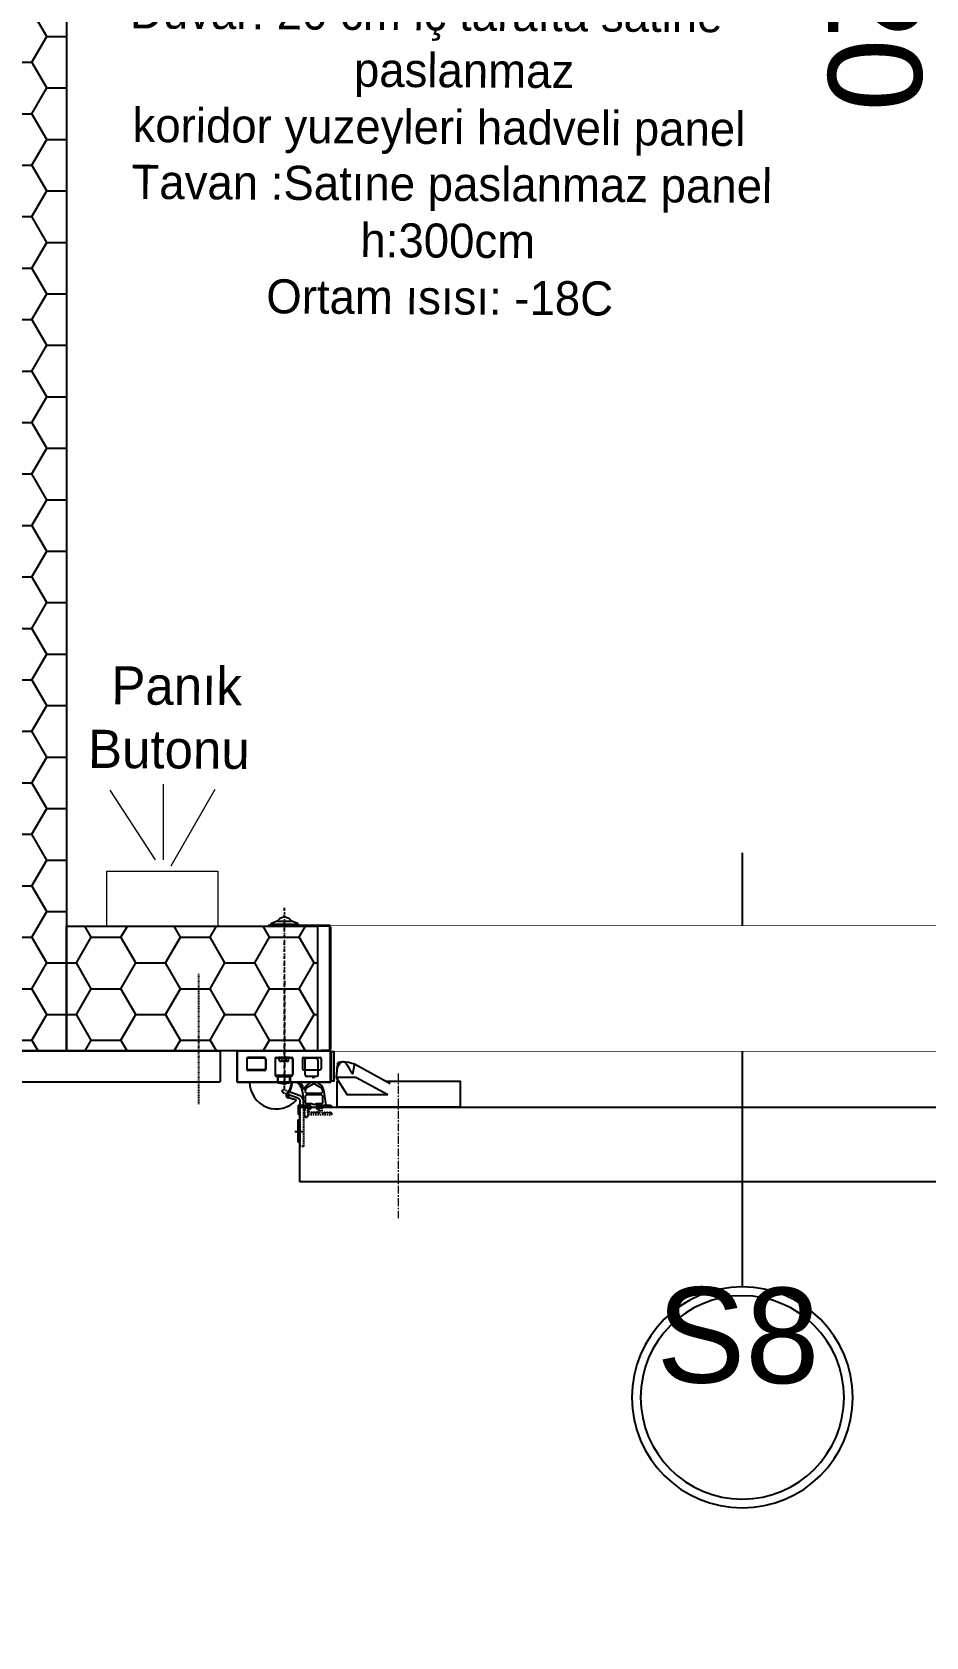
# Model space of a CAD drawing. Header units: millimetres. Extents: x 17474 to 44983, y -1049 to 14585.
# Drawn here: x 21419.3 to 21562.5, y 193.4 to 450.6 of the extents above; entities that cross this region are included whole.
import ezdxf

# ---------------------------------------------------------------- set-up
doc = ezdxf.new("R2010")
doc.units = ezdxf.units.MM
doc.set_wipeout_variables(frame=1)
for name, pattern in [('CENTER', [2, 1.25, -0.25, 0.25, -0.25]), ('STRICHPUNKT', [1, 0.5, -0.25, 0, -0.25]), ('VERDECKT', [0.375, 0.25, -0.125])]:
    doc.linetypes.add(name, pattern=pattern)
doc.layers.add('1', color=1, linetype='CENTER', lineweight=9)
doc.layers.add('INT-ARMATUR', color=57, linetype='Continuous', lineweight=13)
for name, color, linetype in [('20 CM SOĞUK ODA PANEL- PASLANMAZ', 12, 'Continuous'), ('ACHSEN', 12, 'STRICHPUNKT'), ('BEMASSUNG', 9, 'Continuous'), ('DUVARIC', 254, 'Continuous'), ('Kıtc-041 İstif Rafı', 7, 'Continuous'), ('SCHRAFFUR', 8, 'Continuous'), ('SOĞUK ODA KAPI', 42, 'Continuous'), ('TXT-YOO', 7, 'Continuous'), ('UMRISS02', 1, 'Continuous'), ('UMRISS03', 2, 'Continuous'), ('UMRISS05', 3, 'Continuous'), ('VERDECKTE', 13, 'VERDECKT'), ('YAZI-1_OGE', 255, 'Continuous')]:
    doc.layers.add(name, color=color, linetype=linetype)
doc.layers.add('INT-ELE-1', color=7, linetype='Continuous', true_color=0x8f8f8f)
doc.styles.add('MEKAN', font='stylu.ttf', dxfattribs={"height": 13})
doc.styles.add('X_Roads$0$Standard', font='arial.ttf')
pattern_1 = [(0, (-17068.903, -6479.164), (7.14375, 4.12444597), [4.7625, -9.525]), (120, (-17068.903, -6479.164), (-7.14375, 4.124446), [4.7625, -9.525]), (60, (-17068.903, -6479.164), (2e-08, 8.24889196), [-9.525, 4.7625])]

# ---------------------------------------------------------------- blocks, each defined once
blk = doc.blocks.new('KAPI KODU')
at = {"layer": 'YAZI-1_OGE', "color": 3}
blk.add_line((15638.78, 6518.22), (15638.78, 6587.78), dxfattribs=at)
for radius in [17.7, 16.3]:
    blk.add_circle((15638.78, 6605.48), radius, dxfattribs=at)
blk = doc.blocks.new('panık butonu')
at = {"layer": 'INT-ARMATUR'}
for p, q in [((38507.95, 6797.11), (38500.68, 6808.28)), ((38509.25, 6797.11), (38509.25, 6809.26)), ((38510.45, 6796.14), (38517.55, 6808.44))]:
    blk.add_line(p, q, dxfattribs=at)
blk.add_lwpolyline([(38500.19, 6795.3), (38517.93, 6795.3), (38517.93, 6786.49), (38500.19, 6786.49)], close=True, dxfattribs=at)
at = {"layer": 'TXT-YOO', "insert": (38495.12, 6828.18), "char_height": 6.1152, "width": 30.7345, "attachment_point": 1, "rotation": 359.6197, "style": 'MEKAN'}
blk.add_mtext('\\pi5.79826;Panık \\P\\pi2.12288;Butonu \\P\\pi13.84964; \\P\\pi10.81443;   ', dxfattribs=at)
blk = doc.blocks.new('A$C304B054E')
at = {"layer": 'ACHSEN'}
blk.add_line((2775.3, 373.8), (2775.3, 164.8), dxfattribs=at)
at = {"layer": 'UMRISS05'}
for p, q in [((1499, 250), (2810, 250)), ((2810, 250), (2810, 200.5)), ((1500, 200.5), (2810, 200.5))]:
    blk.add_line(p, q, dxfattribs=at)
blk = doc.blocks.new('A$C7A7A3370')
blk.add_line((270.33, 138.61), (270.33, 118.61))
at = {"layer": '1'}
blk.add_line((283.29, 114.99, 5.6), (283.29, 91.81, 5.6), dxfattribs=at)
at = {"layer": 'ACHSEN'}
for p, q in [((265.05, 112.47), (265.05, 141.59)), ((265.05, 129.77), (265.05, 113.16)), ((265.05, 118.92), (265.05, 116.52))]:
    blk.add_line(p, q, dxfattribs=at)
at = {"layer": 'BEMASSUNG'}
blk.add_lwpolyline([(272.59, 118.5), (272.97, 118.5), (272.97, 113.74), (272.59, 113.74)], close=True, dxfattribs=at)
at = {"layer": 'SCHRAFFUR'}
blk.add_line((272.48, 118.61), (257.68, 118.61), dxfattribs=at)
at = {"layer": 'UMRISS02'}
blk.add_line((266.74, 105.71), (268.28, 105.71), dxfattribs=at)
at = {"layer": 'UMRISS03'}
for p, q in [((262.8, 138.93), (267.29, 138.93)), ((262.8, 138.93), (262.8, 138.73)), ((263.9, 139.38), (264.04, 139.56)), ((263.9, 139.38), (266.19, 139.38)), ((266.05, 139.56), (266.19, 139.38)), ((267.3, 138.73), (267.3, 138.93)), ((272.15, 138.73), (262.45, 138.73)), ((262.45, 138.73), (262.45, 138.61)), ((272.18, 138.61), (262.45, 138.61)), ((262.8, 138.73), (267.3, 138.73)), ((272.33, 118.88), (272.33, 138.46)), ((272.45, 138.43), (272.45, 118.91)), ((272.45, 126.78), (272.45, 118.91)), ((257.45, 118.41), (257.45, 113.81)), ((257.45, 113.81), (257.45, 118.41)), ((268.56, 118.61), (257.48, 118.61)), ((257.65, 118.61), (270.96, 118.61)), ((270.95, 118.73), (272.18, 118.73)), ((270.95, 118.73), (270.95, 118.61)), ((270.95, 118.73), (270.96, 118.73)), ((270.95, 118.61), (272.25, 118.61)), ((271.82, 118.61), (272.15, 118.61)), ((272.45, 113.81), (272.45, 118.41)), ((259.03, 117.36), (259.03, 115.76)), ((259.05, 117.28), (259.05, 115.68)), ((261.83, 117.56), (259.23, 117.56)), ((259.25, 117.48), (261.85, 117.48)), ((262.03, 117.36), (262.03, 115.76)), ((262.05, 117.28), (262.05, 115.68)), ((263.55, 117.28), (263.55, 114.78)), ((263.58, 117.37), (263.58, 114.87)), ((263.75, 117.48), (266.15, 117.48)), ((263.78, 117.57), (266.2, 117.57)), ((264.1, 117.43), (264.1, 117.57)), ((265.86, 117.57), (264.1, 117.57)), ((265.86, 117.43), (264.1, 117.43)), ((264.23, 117.05), (264.23, 117.43)), ((264.37, 117.43), (264.37, 117.43)), ((264.61, 116.95), (264.42, 116.95)), ((264.61, 117.05), (264.61, 117.43)), ((265.35, 116.95), (264.61, 116.95)), ((265.35, 117.05), (265.35, 117.43)), ((265.35, 116.95), (265.54, 116.95)), ((265.59, 117.43), (265.59, 117.43)), ((265.72, 117.05), (265.72, 117.43)), ((265.86, 117.43), (265.86, 117.57)), ((266.35, 117.28), (266.35, 114.78)), ((266.4, 117.37), (266.4, 114.87)), ((267.93, 117.36), (267.93, 115.76)), ((268.13, 117.56), (270.73, 117.56)), ((268.13, 117.56), (270.73, 117.56)), ((268.35, 114.78), (268.35, 117.28)), ((268.55, 117.48), (269.95, 117.48)), ((270.45, 114.78), (270.45, 116.98)), ((270.93, 117.36), (270.93, 115.76)), ((273.54, 116.52, 12.55), (273.33, 114.35)), ((276.28, 116.52, 14.13), (275.95, 114.88, 14.7)), ((257.65, 113.61), (266.38, 113.61)), ((257.65, 113.61), (267.62, 113.61)), ((257.65, 113.61), (257.75, 113.61)), ((261.83, 115.56), (259.23, 115.56)), ((261.85, 115.48), (259.25, 115.48)), ((263.75, 114.58), (266.15, 114.58)), ((266.2, 114.67), (263.78, 114.67)), ((263.93, 114.66), (263.93, 113.61)), ((264, 114.48), (264, 113.61)), ((265.87, 114.48), (264, 114.48)), ((265.87, 114.48), (265.87, 113.61)), ((265.95, 114.66), (265.95, 113.61)), ((272.25, 113.61), (266.27, 113.61)), ((268.13, 115.56), (270.73, 115.56)), ((268.55, 114.58), (270.25, 114.58)), ((265.61, 111.56), (265.61, 111.56)), ((267.25, 111.02), (265.69, 111.59)), ((267.42, 111.49), (265.79, 112.08)), ((267.78, 112.51), (268.02, 111.73)), ((268.05, 111.28), (268, 110.95)), ((268.34, 112.69), (268.28, 112.56)), ((271.75, 109.91), (271.35, 112.35)), ((281.63, 111.56, 9.21), (275.08, 111.56, 9.21)), ((267.23, 109.91), (267.23, 108.61)), ((267.23, 109.91), (268.95, 109.91)), ((267.23, 109.91), (268.95, 109.91)), ((267.48, 109.61), (268.28, 109.61)), ((267.58, 109.91), (267.58, 110.55)), ((267.78, 109.91), (269.18, 109.91)), ((267.83, 109.61), (269.23, 109.61)), ((268.08, 109.91), (268.08, 110.55)), ((268.08, 109.91), (269.18, 109.91)), ((269.19, 109.61), (268.95, 109.91)), ((269.28, 109.61), (269.28, 109.81)), ((270.18, 109.61), (270.18, 109.81)), ((270.27, 109.61), (270.5, 109.91)), ((270.28, 109.91), (271.68, 109.91)), ((270.28, 109.91), (271.68, 109.91)), ((270.33, 109.91), (272.21, 109.91)), ((270.33, 109.61), (271.74, 109.61)), ((270.5, 109.91), (272.38, 109.91)), ((271.17, 109.61), (270.57, 109.61)), ((271.13, 109.61), (272.63, 109.61)), ((272.63, 109.66), (272.63, 109.61)), ((272.63, 109.66), (272.63, 109.61)), ((267.18, 107.56), (267.18, 104.06)), ((267.18, 107.56), (267.48, 107.56)), ((267.18, 104.06), (267.48, 104.06))]:
    blk.add_line(p, q, dxfattribs=at)
at = {"layer": 'UMRISS03', "extrusion": (0.187303, 0.927184, -0.324419)}
blk.add_line((276.28, 116.52, 14.13), (282, 113.41, 8.56), dxfattribs=at)
at = {"layer": 'UMRISS03', "extrusion": (-0.187303, -0.927184, 0.324419)}
for p, q in [((273.35, 114.36, 12.44), (275.13, 111.56, 5.46)), ((276.47, 114.36, 14.24), (273.35, 114.36, 12.44)), ((281.63, 111.56, 9.21), (276.47, 114.36, 14.24))]:
    blk.add_line(p, q, dxfattribs=at)
at = {"layer": 'UMRISS03', "extrusion": (-0.955042, 0.094623, -0.280964)}
blk.add_line((273.35, 114.36, 12.44), (275.13, 111.56, 5.46), dxfattribs=at)
at = {"layer": 'UMRISS03'}
for points in [[(268.43, 112.01), (268.43, 112.21), (268.56, 112.69), (269.78, 113.41), (271.01, 112.69), (271.13, 112.21), (271.13, 112.01), (270.93, 111.81), (269.78, 111.81), (268.63, 111.81)], [(268.63, 111.61), (269.78, 111.61), (270.93, 111.61), (271.13, 111.41), (271.13, 110.31), (270.93, 110.11), (270.16, 110.11), (270.02, 110.06), (269.78, 109.96), (269.54, 110.06), (269.41, 110.11), (268.63, 110.11), (268.43, 110.31), (268.43, 111.41)]]:
    blk.add_lwpolyline(points, close=True, dxfattribs=at)
blk.add_lwpolyline([(281.33, 113.78), (293.2, 113.78), (293.2, 109.62), (273.5, 109.62), (273.5, 113.78), (273.72, 113.78)], dxfattribs=at)
at = {"layer": 'UMRISS03', "flags": 128}
for points in [[(265.61, 111.56), (265.59, 111.56), (265.55, 111.58), (265.53, 111.59), (265.52, 111.6), (265.51, 111.61), (265.51, 111.61), (265.51, 111.62), (265.51, 111.62)], [(265.67, 111.09), (265.7, 111.13), (265.72, 111.19), (265.73, 111.24), (265.74, 111.29), (265.74, 111.35), (265.74, 111.4), (265.72, 111.44), (265.7, 111.49), (265.68, 111.52), (265.65, 111.54), (265.61, 111.56)]]:
    blk.add_lwpolyline(points, dxfattribs=at)
at = {"layer": 'UMRISS03'}
for centre, radius, start, end in [((265.05, 135.03), 4.5, 104.7316, 120), ((265.05, 138.73), 1.3, 39.7021, 140.2979), ((265.05, 135.03), 4.5, 60, 75.2684), ((272.15, 138.43), 0.3, 0, 90), ((272.18, 138.46), 0.15, 0, 90), ((257.65, 118.41), 0.2, 90, 180), ((272.15, 118.91), 0.3, 270, 0), ((272.18, 118.88), 0.15, 270, 0), ((272.25, 118.41), 0.2, 0, 90), ((259.23, 117.36), 0.2, 90, 180), ((259.23, 115.76), 0.2, 180, 270), ((259.25, 117.28), 0.2, 90, 180), ((261.83, 117.36), 0.2, 0, 90), ((261.83, 115.76), 0.2, 270, 0), ((261.85, 117.28), 0.2, 0, 90), ((263.75, 117.28), 0.2, 90, 180), ((263.78, 117.37), 0.2, 90, 180), ((264.42, 117.18), 0.225, 212.9973, 327.0027), ((264.98, 117.66), 0.71, 238.8347, 301.1653), ((265.54, 117.18), 0.225, 212.9973, 327.0027), ((266.15, 117.28), 0.2, 0, 90), ((266.2, 117.37), 0.2, 0, 90), ((268.13, 117.36), 0.2, 90, 180), ((268.13, 117.36), 0.2, 90, 180), ((268.13, 115.76), 0.2, 180, 270), ((268.55, 117.28), 0.2, 90, 180), ((269.95, 116.98), 0.5, 0, 90), ((270.73, 117.36), 0.2, 0, 90), ((270.73, 117.36), 0.2, 0, 90), ((270.73, 115.76), 0.2, 270, 0), ((257.65, 113.81), 0.2, 180, 270), ((259.25, 115.68), 0.2, 180, 270), ((263.77, 113.61), 4.3, 180, 318.0866), ((261.85, 115.68), 0.2, 270, 0), ((263.75, 114.78), 0.2, 180, 270), ((263.78, 114.87), 0.2, 180, 270), ((264.95, 116.13), 2.74, 246.6205, 293.3795), ((263.51, 113.61), 2.8, 317.518, 0.0451), ((266.15, 114.78), 0.2, 270, 0), ((266.2, 114.87), 0.2, 270, 0), ((267.19, 113.56), 0.0591, 49.2728, 226.4422), ((266.49, 112.39), 1.3, 5.2541, 59.4147), ((266.88, 112.44), 1.21, 8.5825, 73.3265), ((269.78, 112.01), 1.6, 90, 154.85), ((268.55, 114.78), 0.2, 180, 270), ((269.69, 114.34), 0.075, 320.1906, 219.8094), ((269.62, 114.27), 0.025, 357.9851, 39.8094), ((269.77, 114.27), 0.025, 140.1906, 182.0149), ((269.78, 112.01), 1.6, 12.2414, 90), ((270.25, 114.78), 0.2, 270, 0), ((272.25, 113.81), 0.2, 270, 0), ((265.72, 112.03), 0.342, 223.9504, 244.5133), ((265.7, 111.57), 0.202, 132.0695, 168.2654), ((265.63, 111.71), 0.152, 217.9227, 258.3654), ((267.08, 110.55), 0.5, 0, 70), ((267.08, 110.55), 1, 0, 70), ((267.06, 111.44), 1, 350.9485, 16.8401), ((268.19, 112.62), 0.107, 180, 324.5645), ((267.43, 108.61), 0.2, 180, 284.4626), ((269.18, 109.81), 0.1, 0, 90), ((270.28, 109.81), 0.1, 90, 180), ((272.38, 109.66), 0.25, 0, 90)]:
    blk.add_arc(centre, radius, start, end, dxfattribs=at)
at = {"layer": 'UMRISS03', "extrusion": (0.187303, 0.927184, -0.324419)}
for start, end in [(353.1067, 58.0898), (58.0898, 123.0729)]:
    blk.add_arc((-246.79, 66.7, 155.2), 1.75, start, end, dxfattribs=at)
at = {"layer": 'UMRISS03', "extrusion": (0.5, -8.96474e-17, -0.866025)}
for start_param, end_param in [(-0.715394, 0), (0, 0.715394)]:
    blk.add_ellipse((274.44, 112.22, 14.15), major_axis=(0, 4.67), ratio=0.374607, start_param=start_param, end_param=end_param, dxfattribs=at)
at = {"layer": 'UMRISS03'}
for points, knots in [([(275.44, 115.75, 14.73), (275.45, 115.72, 14.73), (275.46, 115.69, 14.74), (275.5, 115.6, 14.75), (275.53, 115.53, 14.76), (275.61, 115.39, 14.78), (275.65, 115.32, 14.78), (275.74, 115.17, 14.77), (275.79, 115.1, 14.76), (275.88, 114.98, 14.74), (275.92, 114.93, 14.72), (275.95, 114.88, 14.7)], [24.269277, 24.269277, 24.269277, 24.269277, 25.129374, 25.129374, 27.325256, 27.325256, 29.764806, 29.764806, 32.204356, 32.204356, 33.992527, 33.992527, 33.992527, 33.992527]), ([(265.47, 111.79), (265.53, 111.85), (265.58, 111.92), (265.68, 112.05), (265.73, 112.12), (265.86, 112.33), (265.93, 112.48), (266.02, 112.71), (266.05, 112.79), (266.08, 112.91), (266.09, 112.95), (266.11, 113.03), (266.12, 113.07), (266.16, 113.28), (266.18, 113.44), (266.18, 113.61)], [0, 0, 0, 0, 0.125, 0.125, 0.25, 0.25, 0.5, 0.5, 0.625, 0.625, 0.6875, 0.6875, 0.75, 0.75, 1, 1, 1, 1]), ([(265.47, 111.79), (265.44, 111.76), (265.41, 111.72), (265.37, 111.66), (265.36, 111.64), (265.34, 111.6), (265.34, 111.58), (265.32, 111.54), (265.32, 111.52), (265.32, 111.48), (265.32, 111.46), (265.32, 111.42), (265.32, 111.4), (265.33, 111.36), (265.34, 111.35), (265.35, 111.31), (265.36, 111.3), (265.38, 111.27), (265.39, 111.26), (265.43, 111.22), (265.45, 111.19), (265.51, 111.15), (265.54, 111.14), (265.6, 111.11), (265.64, 111.1), (265.67, 111.09)], [0, 0, 0, 0, 0.125, 0.125, 0.1875, 0.1875, 0.25, 0.25, 0.3125, 0.3125, 0.375, 0.375, 0.4375, 0.4375, 0.5, 0.5, 0.5625, 0.5625, 0.625, 0.625, 0.75, 0.75, 0.875, 0.875, 1, 1, 1, 1]), ([(266.97, 110.74), (266.97, 110.74), (266.97, 110.74), (266.95, 110.75), (266.89, 110.76), (266.81, 110.78), (266.7, 110.81), (266.56, 110.85), (266.41, 110.89), (266.22, 110.94), (266.02, 111), (265.83, 111.05), (265.71, 111.08), (265.67, 111.09)], [0, 0, 0, 0, 0.050779, 0.152275, 0.250909, 0.349543, 0.451055, 0.552565, 0.651102, 0.749638, 0.851083, 0.952528, 1, 1, 1, 1])]:
    blk.add_open_spline(points, degree=3, knots=knots, dxfattribs=at)
at = {"layer": 'UMRISS05'}
for p, q in [((257.48, 118.61), (257.48, 113.61)), ((257.48, 113.61), (257.48, 118.61)), ((272.48, 118.61), (257.48, 118.61)), ((257.48, 118.61), (272.48, 118.61)), ((272.48, 118.61), (257.48, 118.61)), ((257.48, 118.61), (257.48, 113.61)), ((262.48, 118.61), (272.48, 118.61)), ((262.48, 118.61), (272.48, 118.61)), ((262.48, 118.61), (272.48, 118.61)), ((272.48, 118.61), (272.48, 113.96)), ((272.48, 118.61), (272.48, 113.61)), ((272.48, 113.61), (272.48, 118.61)), ((257.45, 113.66), (257.45, 113.81)), ((268.63, 113.61), (257.48, 113.61)), ((257.48, 113.61), (272.48, 113.61)), ((262.68, 113.61), (263.93, 113.61)), ((267.28, 113.61), (266.03, 113.61)), ((267.28, 113.61), (266.03, 113.61)), ((267.48, 109.61), (267.48, 97.61)), ((269.47, 109.61), (267.48, 109.61)), ((267.48, 109.61), (407.48, 109.61)), ((267.48, 109.61), (267.48, 97.61)), ((269.47, 109.61), (267.48, 109.61)), ((269.47, 109.61), (267.48, 109.61)), ((267.48, 109.61), (268.28, 109.61)), ((407.48, 97.61), (267.48, 97.61))]:
    blk.add_line(p, q, dxfattribs=at)
at = {"layer": 'VERDECKTE'}
for p, q in [((264.71, 112.26), (264.77, 112.45)), ((265.79, 112.08), (264.77, 112.45)), ((265.69, 111.59), (264.89, 111.88)), ((267.58, 103.31), (267.58, 109.91)), ((268.08, 109.91), (268.08, 103.31)), ((268.23, 109.21), (268.33, 109.21)), ((268.23, 109.21), (268.23, 109.16)), ((268.23, 109.16), (268.38, 108.81)), ((268.23, 108.81), (268.23, 108.76)), ((268.23, 108.81), (268.38, 108.81)), ((268.23, 108.76), (268.38, 108.41)), ((268.23, 108.41), (268.23, 108.36)), ((268.23, 108.41), (268.38, 108.41)), ((268.23, 108.36), (268.33, 108.13)), ((268.38, 109.51), (268.38, 109.26)), ((268.73, 109.51), (268.73, 108.81)), ((268.73, 108.31), (268.73, 108.01)), ((268.83, 108.71), (270.63, 108.71)), ((268.83, 108.41), (272.63, 108.41)), ((268.88, 109.26), (268.88, 109.01)), ((268.88, 109.01), (269.28, 108.81)), ((269.23, 109.31), (268.93, 109.31)), ((269.28, 109.64), (269.28, 109.36)), ((269.28, 108.81), (269.78, 108.81)), ((269.78, 108.81), (270.18, 108.81)), ((270.18, 109.64), (270.18, 109.36)), ((270.18, 108.81), (270.58, 109.01)), ((270.53, 109.31), (270.23, 109.31)), ((270.58, 109.01), (270.58, 109.26)), ((270.73, 109.51), (270.73, 108.81)), ((271.03, 109.51), (271.03, 108.76)), ((271.13, 108.66), (271.38, 108.66)), ((271.43, 108.81), (271.48, 108.81)), ((271.43, 108.81), (271.43, 108.71)), ((271.48, 108.81), (271.83, 108.66)), ((271.83, 108.81), (271.88, 108.81)), ((271.83, 108.81), (271.83, 108.66)), ((271.88, 108.81), (272.23, 108.66)), ((272.23, 108.81), (272.23, 108.66)), ((272.23, 108.81), (272.28, 108.81)), ((272.28, 108.81), (272.51, 108.71)), ((272.63, 108.53), (272.63, 108.41)), ((268.51, 108.01), (268.73, 108.01)), ((268.08, 103.31), (267.58, 103.31))]:
    blk.add_line(p, q, dxfattribs=at)
for centre, radius, start, end in [((264.99, 112.16), 0.3, 161.2417, 250), ((268.28, 109.51), 0.1, 0, 90), ((268.33, 109.26), 0.05, 270, 0), ((268.51, 108.21), 0.2, 203.1986, 270), ((268.83, 109.51), 0.1, 90, 180), ((268.83, 108.81), 0.1, 180, 270), ((268.83, 108.31), 0.1, 90, 180), ((268.93, 109.26), 0.05, 90, 180), ((269.23, 109.36), 0.05, 270, 0), ((270.23, 109.36), 0.05, 180, 270), ((270.53, 109.26), 0.05, 0, 90), ((270.63, 109.51), 0.1, 0, 90), ((270.63, 108.81), 0.1, 270, 0), ((271.13, 109.51), 0.1, 90, 180), ((271.13, 108.76), 0.1, 180, 270), ((271.38, 108.71), 0.05, 270, 0), ((272.43, 108.53), 0.2, 0, 66.8014)]:
    blk.add_arc(centre, radius, start, end, dxfattribs=at)

msp = doc.modelspace()

# ---------------------------------------------------------------- hatches: boundary and pattern name
at = {"layer": '20 CM SOĞUK ODA PANEL- PASLANMAZ'}
h = msp.add_hatch(dxfattribs=at)
h.set_pattern_fill('HONEY', color=256, scale=1.5)
h.set_pattern_definition(pattern_1)
h.paths.add_polyline_path([(21424.8, 606.17), (21424.8, 287.35), (21404.95, 287.34), (21404.95, 606.17)])
h = msp.add_hatch(dxfattribs=at)
h.set_pattern_fill('HONEY', color=256, scale=1.5)
h.set_pattern_definition(pattern_1)
h.paths.add_polyline_path([(21424.8, 307.33), (21621.49, 307.32), (21621.49, 287.32), (21424.8, 287.33)])
at = {"layer": 'DUVARIC'}
h = msp.add_hatch(dxfattribs=at)
h.set_pattern_fill('JIS_STN_2.5', color=256, scale=2, angle=-0.33)
h.set_pattern_definition([(44.669988, (-17068.903, -6479.164), (-3.5151114, 3.5558391), []), (44.669988, (-17065.373, -6479.1844), (-3.5151114, 3.5558391), [2.4, -1])])
edge = h.paths.add_edge_path()
edge.add_line((22025.39, -209.9), (21875.39, -206.7))
edge.add_line((21875.39, -206.7), (21875.39, -200.1))
edge.add_line((21875.39, -200.1), (21854.69, -200.1))
edge.add_line((21854.69, -200.1), (21805.29, -199.4))
edge.add_line((21805.29, -199.4), (21805.29, -225.6))
edge.add_line((21805.29, -225.6), (21482.69, -221.4))
edge.add_line((21482.69, -221.4), (21216.09, -217.8))
edge.add_line((21216.09, -217.8), (21216.09, -192.8))
edge.add_line((21216.09, -192.8), (21183.19, -193.5))
edge.add_line((21183.19, -193.5), (21129.49, -193.2))
edge.add_line((21129.49, -193.2), (21128.69, -216.7))
edge.add_line((21128.69, -216.7), (20674.79, -210.9))
edge.add_line((20674.79, -210.9), (20680.99, 553.2))
edge.add_line((20680.99, 553.2), (20670.99, 553.28))
edge.add_line((20670.99, 553.28), (20664.64, -229.47))
edge.add_line((20664.64, -229.47), (21148.07, -235.65))
edge.add_line((21148.07, -235.65), (21148.87, -212.01))
edge.add_line((21148.87, -212.01), (21183.4, -212.2))
edge.add_line((21183.4, -212.2), (21196.15, -211.93))
edge.add_line((21196.15, -211.93), (21196.15, -236.23))
edge.add_line((21196.15, -236.23), (21482.49, -240.1))
edge.add_line((21482.49, -240.1), (21825.35, -244.56))
edge.add_line((21825.35, -244.56), (21825.35, -218.38))
edge.add_line((21825.35, -218.38), (21854.6, -218.8))
edge.add_line((21854.6, -218.8), (21855.45, -218.8))
edge.add_line((21855.45, -218.8), (21855.45, -224.98))
edge.add_line((21855.45, -224.98), (22025.02, -228.59))
edge.add_line((22025.02, -228.59), (22025.34, -209.9))

# ---------------------------------------------------------------- linework, layer by layer
at = {"layer": '20 CM SOĞUK ODA PANEL- PASLANMAZ'}
msp.add_lwpolyline([(21424.8, 606.17), (21424.8, 287.35), (21404.95, 287.34), (21404.95, 606.17), (21424.8, 606.17)], dxfattribs=at)
msp.add_lwpolyline([(21424.8, 307.33), (21621.49, 307.32), (21621.49, 287.32), (21424.8, 287.33)], close=True, dxfattribs=at)

# ---------------------------------------------------------------- block references
at = {"layer": 'INT-ARMATUR', "color": 6}
msp.add_blockref('panık butonu', (-17068.9, -6479.16), dxfattribs=at)
at = {"layer": 'INT-ELE-1', "xscale": -1, "rotation": 180}
msp.add_blockref('KAPI KODU', (5894.34, 6837.28), dxfattribs=at)
at = {"layer": 'SOĞUK ODA KAPI', "xscale": 0.1, "yscale": 0.1, "zscale": 0.1}
msp.add_blockref('A$C304B054E', (21168.44, 262.33), dxfattribs=at)

# ---------------------------------------------------------------- texts
at = {"layer": 'Kıtc-041 İstif Rafı', "color": 0, "insert": (21561.87, 481), "char_height": 15, "attachment_point": 1, "rotation": 270, "style": 'X_Roads$0$Standard'}
msp.add_mtext_dynamic_manual_height_columns('K.20', width=300.4683, gutter_width=50, heights=[0], dxfattribs=at)
at = {"layer": 'TXT-YOO', "attachment_point": 1, "rotation": 359.6197, "style": 'MEKAN'}
for s, insert, char_height, width in [('\\pi58.01354;G10\\P\\pi10.48636;DEEPFREEZE:PATETES KROKET  \\P\\pi41.34975;Alan : 3.6 m2\\P\\pi46.6119;H: 403 cm   \\P\\pi24.74192;Döşeme :Dottı Seramik\\P\\pi12.81266;Duvar: 20 cm iç tarafta satine \\P\\pi48.76232;paslanmaz\\P\\pi13.33827;koridor yuzeyleri hadveli panel  \\P\\pi13.23035;Tavan :Satıne paslanmaz panel \\P\\pi49.97943;h:300cm \\P\\pi34.96043;{\\C14;\\c153;Ortam ısısı: -18C\\P\\pi64.50279;} \\P\\pi61.79277;   ', (21422.49, 502.26), 5.46, 131.7156), ('\\pi146.34152;{\\f@Arial Unicode MS|b0|i0|c162|p34;\\H0.625x;S8}  \\P\\pi152.64709; \\P\\pi140.50622;   ', (21373.09, 250.48), 24.4608, 317.435)]:
    msp.add_mtext(s, dxfattribs=dict(at, insert=insert, char_height=char_height, width=width))

# ---------------------------------------------------------------- next in the draw order: wipeouts: each hides what was drawn before it
msp.add_wipeout([(21465, 307.33), (21465, 287.33), (21589, 287.33), (21589, 307.33), (21456.59, 307.33)]).dxf.layer = 'INT-ELE-1'

# ---------------------------------------------------------------- next in the draw order: block references
at = {"layer": 'SOĞUK ODA KAPI'}
msp.add_blockref('A$C7A7A3370', (21194.68, 168.72), dxfattribs=at)

doc.saveas('drawing.dxf')
